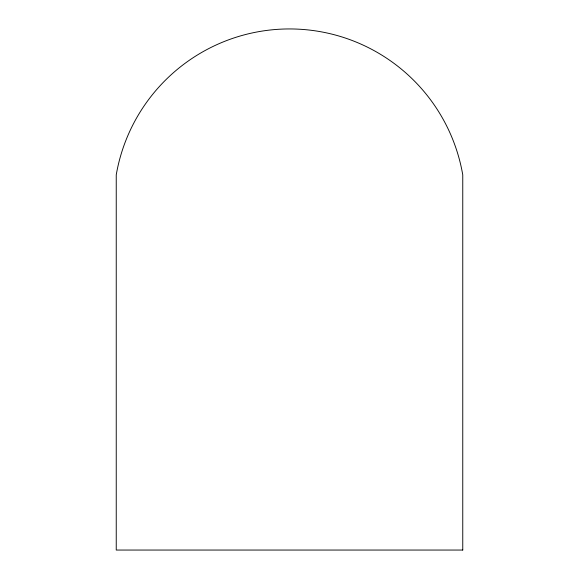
<?xml version="1.0" encoding="UTF-8"?>
<svg xmlns="http://www.w3.org/2000/svg" width="579" height="579" viewBox="0 0 579 579"><rect width="100%" height="100%" fill="white"/><g stroke="black" fill="none" stroke-linecap="round" stroke-linejoin="round"><path stroke-width="0.87" d="M462.759 550.05L116.241 550.05L116.241 174.858A175.821 175.821 0 0 1 462.759 174.858L462.759 550.05"/></g></svg>
